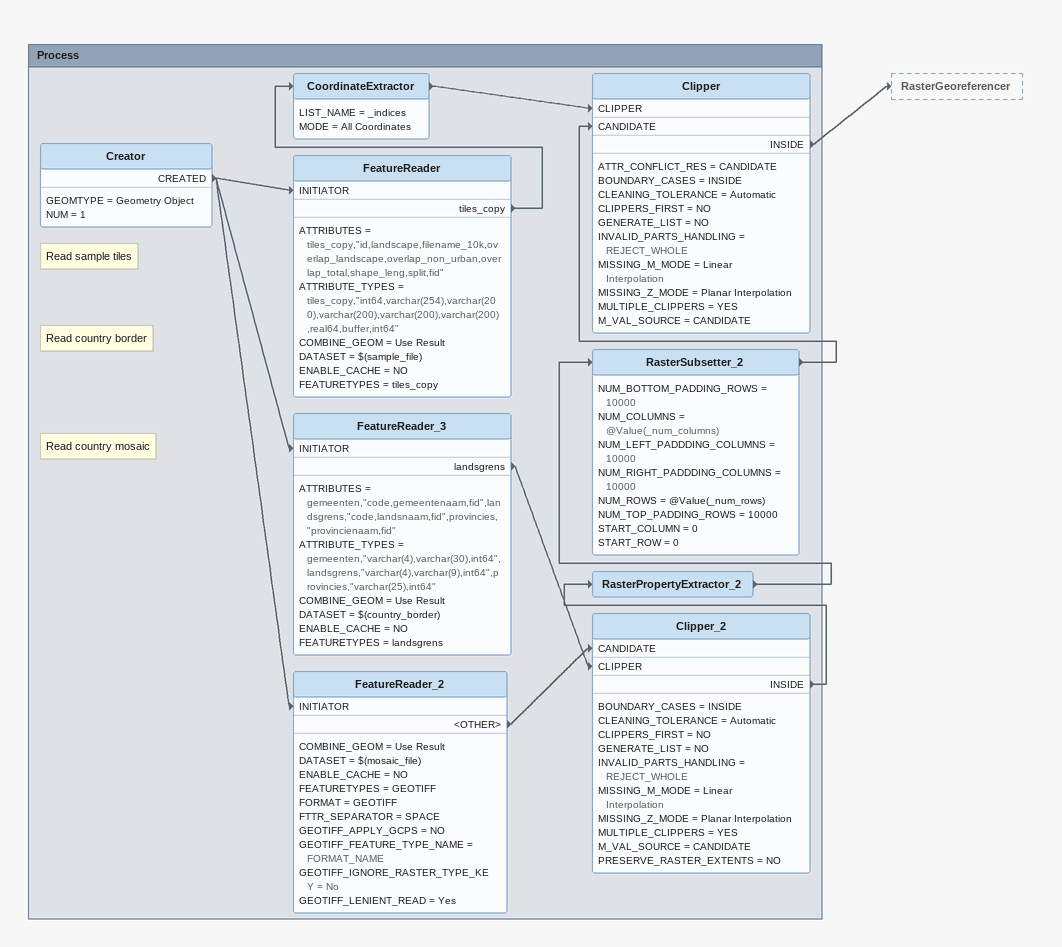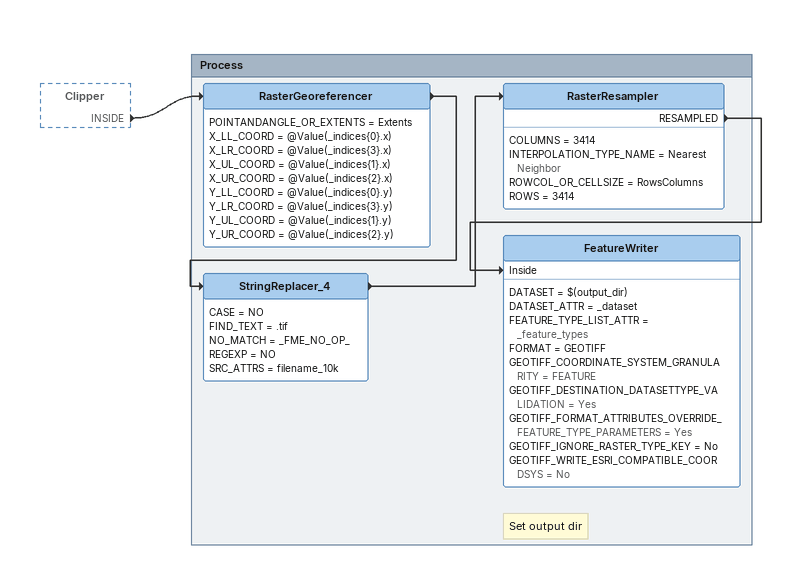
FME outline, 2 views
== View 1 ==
Bookmark: Process
Creator
    GEOMTYPE = Geometry Object
    NUM = 1
    CREATED -> FeatureReader [INITIATOR]
    CREATED -> FeatureReader_3 [INITIATOR]
    CREATED -> FeatureReader_2 [INITIATOR]
Note: Read sample tiles
FeatureReader
    ATTRIBUTES = tiles_copy,"id,landscape,filename_10k,overlap_landscape,overlap_non_urban,overlap_total,shape_leng,split,fid"
    ATTRIBUTE_TYPES = tiles_copy,"int64,varchar(254),varchar(200),varchar(200),varchar(200),varchar(200),real64,buffer,int64"
    COMBINE_GEOM = Use Result
    DATASET = $(sample_file)
    ENABLE_CACHE = NO
    FEATURETYPES = tiles_copy
    tiles_copy -> CoordinateExtractor
CoordinateExtractor
    LIST_NAME = _indices
    MODE = All Coordinates
    -> Clipper [CLIPPER]
Note: Read country border
FeatureReader_3
    ATTRIBUTES = gemeenten,"code,gemeentenaam,fid",landsgrens,"code,landsnaam,fid",provincies,"provincienaam,fid"
    ATTRIBUTE_TYPES = gemeenten,"varchar(4),varchar(30),int64",landsgrens,"varchar(4),varchar(9),int64",provincies,"varchar(25),int64"
    COMBINE_GEOM = Use Result
    DATASET = $(country_border)
    ENABLE_CACHE = NO
    FEATURETYPES = landsgrens
    landsgrens -> Clipper_2 [CLIPPER]
Note: Read country mosaic
FeatureReader_2
    COMBINE_GEOM = Use Result
    DATASET = $(mosaic_file)
    ENABLE_CACHE = NO
    FEATURETYPES = GEOTIFF
    FORMAT = GEOTIFF
    FTTR_SEPARATOR = SPACE
    GEOTIFF_APPLY_GCPS = NO
    GEOTIFF_FEATURE_TYPE_NAME = FORMAT_NAME
    GEOTIFF_IGNORE_RASTER_TYPE_KEY = No
    GEOTIFF_LENIENT_READ = Yes
    <OTHER> -> Clipper_2 [CANDIDATE]
Clipper_2
    BOUNDARY_CASES = INSIDE
    CLEANING_TOLERANCE = Automatic
    CLIPPERS_FIRST = NO
    GENERATE_LIST = NO
    INVALID_PARTS_HANDLING = REJECT_WHOLE
    MISSING_M_MODE = Linear Interpolation
    MISSING_Z_MODE = Planar Interpolation
    MULTIPLE_CLIPPERS = YES
    M_VAL_SOURCE = CANDIDATE
    PRESERVE_RASTER_EXTENTS = NO
    INSIDE -> RasterPropertyExtractor_2
RasterPropertyExtractor_2
    -> RasterSubsetter_2
RasterSubsetter_2
    NUM_BOTTOM_PADDING_ROWS = 10000
    NUM_COLUMNS = @Value(_num_columns)
    NUM_LEFT_PADDDING_COLUMNS = 10000
    NUM_RIGHT_PADDDING_COLUMNS = 10000
    NUM_ROWS = @Value(_num_rows)
    NUM_TOP_PADDING_ROWS = 10000
    START_COLUMN = 0
    START_ROW = 0
    -> Clipper [CANDIDATE]
Clipper
    ATTR_CONFLICT_RES = CANDIDATE
    BOUNDARY_CASES = INSIDE
    CLEANING_TOLERANCE = Automatic
    CLIPPERS_FIRST = NO
    GENERATE_LIST = NO
    INVALID_PARTS_HANDLING = REJECT_WHOLE
    MISSING_M_MODE = Linear Interpolation
    MISSING_Z_MODE = Planar Interpolation
    MULTIPLE_CLIPPERS = YES
    M_VAL_SOURCE = CANDIDATE
    INSIDE -> RasterGeoreferencer

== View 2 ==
Clipper [outside]
    INSIDE -> RasterGeoreferencer

Bookmark: Process
RasterGeoreferencer
    POINTANDANGLE_OR_EXTENTS = Extents
    X_LL_COORD = @Value(_indices{0}.x)
    X_LR_COORD = @Value(_indices{3}.x)
    X_UL_COORD = @Value(_indices{1}.x)
    X_UR_COORD = @Value(_indices{2}.x)
    Y_LL_COORD = @Value(_indices{0}.y)
    Y_LR_COORD = @Value(_indices{3}.y)
    Y_UL_COORD = @Value(_indices{1}.y)
    Y_UR_COORD = @Value(_indices{2}.y)
    -> StringReplacer_4
StringReplacer_4
    CASE = NO
    FIND_TEXT = .tif
    NO_MATCH = _FME_NO_OP_
    REGEXP = NO
    SRC_ATTRS = filename_10k
    -> RasterResampler
RasterResampler
    COLUMNS = 3414
    INTERPOLATION_TYPE_NAME = Nearest Neighbor
    ROWCOL_OR_CELLSIZE = RowsColumns
    ROWS = 3414
    RESAMPLED -> FeatureWriter [Inside]
Note: Set output dir
FeatureWriter
    DATASET = $(output_dir)
    DATASET_ATTR = _dataset
    FEATURE_TYPE_LIST_ATTR = _feature_types
    FORMAT = GEOTIFF
    GEOTIFF_COORDINATE_SYSTEM_GRANULARITY = FEATURE
    GEOTIFF_DESTINATION_DATASETTYPE_VALIDATION = Yes
    GEOTIFF_FORMAT_ATTRIBUTES_OVERRIDE_FEATURE_TYPE_PARAMETERS = Yes
    GEOTIFF_IGNORE_RASTER_TYPE_KEY = No
    GEOTIFF_WRITE_ESRI_COMPATIBLE_COORDSYS = No
